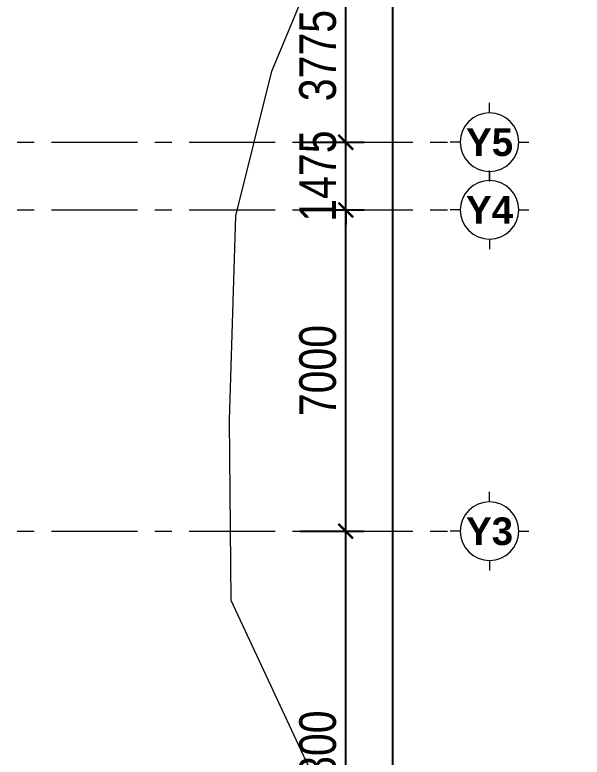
# Model space of a CAD drawing. Header units: millimetres. Extents: x -346728 to 1320345, y -537202 to -385966.
# Drawn here: x 246062 to 258419, y -473865 to -457691 of the extents above; entities that cross this region are included whole.
import ezdxf
from ezdxf.enums import TextEntityAlignment as Align
from ezdxf.xclip import XClip

# ---------------------------------------------------------------- set-up
doc = ezdxf.new("R2010")
doc.units = ezdxf.units.MM
doc.header["$LTSCALE"] = 100
doc.header["$XCLIPFRAME"] = 2
doc.linetypes.add('X1326_GLB$0$CENTER', pattern=[2, 1.25, -0.25, 0.25, -0.25])
for name, color, linetype, lineweight in [('LINE', 7, 'Continuous', 13), ('X1326_GLB$0$A-tim', 8, 'X1326_GLB$0$CENTER', 9), ('X1326_GLB$0$Xref-Plan Grid$0$A-kich thuoc', 251, 'Continuous', 13), ('X1326_GLB$0$Xref-Plan Grid$0$A-ky hieu', 7, 'Continuous', 13)]:
    doc.layers.add(name, color=color, linetype=linetype, lineweight=lineweight)
doc.styles.add('TOAN - FONT ARIAL', font='Arial_1.ttf', dxfattribs={"width": 0.8})
doc.styles.add('X1326_GLB$0$Xref-Plan Grid$0$BRG-Chu Hoa', font='Arialbd_1.ttf')
doc.dimstyles.new('X1326_GLB$0$200', dxfattribs={"dimscale": 400, "dimtxt": 2, "dimasz": 0.8, "dimexe": 1, "dimexo": 1, "dimgap": 0.5, "dimtad": 1, "dimdec": 0, "dimzin": 0, "dimdsep": 46, "dimtxsty": 'TOAN - FONT ARIAL', "dimblk": 'ARCHTICK', "dimcen": 0.8, "dimdle": 1, "dimclrd": 7, "dimclre": 7, "dimclrt": 7, "dimadec": 0, "dimazin": 0, "dimtfac": 1, "dimtdec": 0, "dimtix": 1, "dimtmove": 2, "dimatfit": 3, "dimfxl": 1, "dimtolj": 1, "dimtzin": 0, "dimarcsym": 0})

# ---------------------------------------------------------------- blocks, each defined once
blk = doc.blocks.new('_ArchTick')
at = {"color": 0, "linetype": 'ByBlock', "const_width": 0.15}
blk.add_lwpolyline([(-0.5, -0.5), (0.5, 0.5)], dxfattribs=at)
blk = doc.blocks.new('*D671')
at = {"layer": 'DEFPOINTS', "color": 0, "transparency": 16777216}
for p in [(251869, -460467, 0), (253270, -460467), (251869, -461942, 0)]:
    blk.add_point(p, dxfattribs=at)
at = {"layer": 'X1326_GLB$0$Xref-Plan Grid$0$A-kich thuoc', "color": 7, "lineweight": -2, "transparency": 16777216}
for p, q in [((253270, -460467), (253270, -460147)), ((252269, -460467), (253670, -460467)), ((253270, -461942), (253270, -460467)), ((252269, -461942), (253670, -461942)), ((253270, -461942), (253270, -462262))]:
    blk.add_line(p, q, dxfattribs=at)
at = {"layer": 'X1326_GLB$0$Xref-Plan Grid$0$A-kich thuoc', "color": 7, "lineweight": -2, "transparency": 16777216, "xscale": 320, "yscale": 320, "zscale": 320}
for p, rotation in [((253270, -460467), 270), ((253270, -461942), 90)]:
    blk.add_blockref('_ArchTick', p, dxfattribs=dict(at, rotation=rotation))
at = {"layer": 'X1326_GLB$0$Xref-Plan Grid$0$A-kich thuoc', "color": 7, "transparency": 16777216, "insert": (252662, -461204), "char_height": 800, "attachment_point": 5, "rotation": 90, "style": 'TOAN - FONT ARIAL'}
blk.add_mtext('\\A1;1475', dxfattribs=at)
blk = doc.blocks.new('*D672')
at = {"layer": 'DEFPOINTS', "color": 0, "transparency": 16777216}
for p in [(251869, -456692, 0), (253270, -456692), (251869, -460467, 0)]:
    blk.add_point(p, dxfattribs=at)
at = {"layer": 'X1326_GLB$0$Xref-Plan Grid$0$A-kich thuoc', "color": 7, "lineweight": -2, "transparency": 16777216}
for p, q in [((253270, -460867), (253270, -456292)), ((252269, -456692), (253670, -456692)), ((252269, -460467), (253670, -460467))]:
    blk.add_line(p, q, dxfattribs=at)
at = {"layer": 'X1326_GLB$0$Xref-Plan Grid$0$A-kich thuoc', "color": 7, "lineweight": -2, "transparency": 16777216, "xscale": 320, "yscale": 320, "zscale": 320}
for p, rotation in [((253270, -456692), 90), ((253270, -460467), 270)]:
    blk.add_blockref('_ArchTick', p, dxfattribs=dict(at, rotation=rotation))
at = {"layer": 'X1326_GLB$0$Xref-Plan Grid$0$A-kich thuoc', "color": 7, "transparency": 16777216, "insert": (252662, -458579), "char_height": 800, "attachment_point": 5, "rotation": 90, "style": 'TOAN - FONT ARIAL'}
blk.add_mtext('\\A1;3775', dxfattribs=at)
blk = doc.blocks.new('*D677')
at = {"layer": 'DEFPOINTS', "color": 0, "transparency": 16777216}
for p in [(251869, -416142, 0), (251869, -485442, 0), (254291, -485442)]:
    blk.add_point(p, dxfattribs=at)
at = {"layer": 'X1326_GLB$0$Xref-Plan Grid$0$A-kich thuoc', "color": 7, "lineweight": -2, "transparency": 16777216}
for p, q in [((254291, -415742), (254291, -485842)), ((252269, -416142), (254691, -416142)), ((252269, -485442), (254691, -485442))]:
    blk.add_line(p, q, dxfattribs=at)
at = {"layer": 'X1326_GLB$0$Xref-Plan Grid$0$A-kich thuoc', "color": 7, "lineweight": -2, "transparency": 16777216, "xscale": 320, "yscale": 320, "zscale": 320}
for p, rotation in [((254291, -416142), 90), ((254291, -485442), 270)]:
    blk.add_blockref('_ArchTick', p, dxfattribs=dict(at, rotation=rotation))
at = {"layer": 'X1326_GLB$0$Xref-Plan Grid$0$A-kich thuoc', "color": 7, "transparency": 16777216, "insert": (253682, -450792), "char_height": 800, "attachment_point": 5, "rotation": 90, "style": 'TOAN - FONT ARIAL'}
blk.add_mtext('\\A1;69300', dxfattribs=at)
blk = doc.blocks.new('*D446')
at = {"layer": 'DEFPOINTS', "color": 0, "transparency": 16777216}
for p in [(251869, -468942, 0), (253270, -468942), (251869, -478742, 0)]:
    blk.add_point(p, dxfattribs=at)
at = {"layer": 'X1326_GLB$0$Xref-Plan Grid$0$A-kich thuoc', "color": 7, "lineweight": -2, "transparency": 16777216}
for p, q in [((253270, -479142), (253270, -468542)), ((252269, -468942), (253670, -468942)), ((252269, -478742), (253670, -478742))]:
    blk.add_line(p, q, dxfattribs=at)
at = {"layer": 'X1326_GLB$0$Xref-Plan Grid$0$A-kich thuoc', "color": 7, "lineweight": -2, "transparency": 16777216, "xscale": 320, "yscale": 320, "zscale": 320}
for p, rotation in [((253270, -468942), 90), ((253270, -478742), 270)]:
    blk.add_blockref('_ArchTick', p, dxfattribs=dict(at, rotation=rotation))
at = {"layer": 'X1326_GLB$0$Xref-Plan Grid$0$A-kich thuoc', "color": 7, "transparency": 16777216, "insert": (252662, -473842), "char_height": 800, "attachment_point": 5, "rotation": 90, "style": 'TOAN - FONT ARIAL'}
blk.add_mtext('\\A1;9800', dxfattribs=at)
blk = doc.blocks.new('*D447')
at = {"layer": 'DEFPOINTS', "color": 0, "transparency": 16777216}
for p in [(251869, -461942, 0), (253270, -461942), (251869, -468942, 0)]:
    blk.add_point(p, dxfattribs=at)
at = {"layer": 'X1326_GLB$0$Xref-Plan Grid$0$A-kich thuoc', "color": 7, "lineweight": -2, "transparency": 16777216}
for p, q in [((253270, -469342), (253270, -461542)), ((252269, -461942), (253670, -461942)), ((252269, -468942), (253670, -468942))]:
    blk.add_line(p, q, dxfattribs=at)
at = {"layer": 'X1326_GLB$0$Xref-Plan Grid$0$A-kich thuoc', "color": 7, "lineweight": -2, "transparency": 16777216, "xscale": 320, "yscale": 320, "zscale": 320}
for p, rotation in [((253270, -461942), 90), ((253270, -468942), 270)]:
    blk.add_blockref('_ArchTick', p, dxfattribs=dict(at, rotation=rotation))
at = {"layer": 'X1326_GLB$0$Xref-Plan Grid$0$A-kich thuoc', "color": 7, "transparency": 16777216, "insert": (252662, -465442), "char_height": 800, "attachment_point": 5, "rotation": 90, "style": 'TOAN - FONT ARIAL'}
blk.add_mtext('\\A1;7000', dxfattribs=at)
blk = doc.blocks.new('*U274')
for p, q in [((0, 3.19), (0, 4.284)), ((-3.19, 0), (-4.284, 0)), ((3.19, 0), (4.284, 0)), ((0, -3.19), (0, -4.284))]:
    blk.add_line(p, q)
blk.add_circle((0, 0), 3.19)
at = {"color": 7, "style": 'X1326_GLB$0$Xref-Plan Grid$0$BRG-Chu Hoa'}
blk.add_attdef('1', text='', height=3, dxfattribs=at).set_placement((0, 0), align=Align.MIDDLE_CENTER)
blk = doc.blocks.new('*U275')
for p, q in [((0, 3.19), (0, 4.284)), ((-3.19, 0), (-4.284, 0)), ((3.19, 0), (4.284, 0)), ((0, -3.19), (0, -4.284))]:
    blk.add_line(p, q)
blk.add_circle((0, 0), 3.19)
at = {"color": 7, "style": 'X1326_GLB$0$Xref-Plan Grid$0$BRG-Chu Hoa'}
blk.add_attdef('1', text='', height=3, dxfattribs=at).set_placement((0, 0), align=Align.MIDDLE_CENTER)
blk = doc.blocks.new('*U276')
for p, q in [((0, 3.19), (0, 4.284)), ((-3.19, 0), (-4.284, 0)), ((3.19, 0), (4.284, 0)), ((0, -3.19), (0, -4.284))]:
    blk.add_line(p, q)
blk.add_circle((0, 0), 3.19)
at = {"color": 7, "style": 'X1326_GLB$0$Xref-Plan Grid$0$BRG-Chu Hoa'}
blk.add_attdef('1', text='', height=3, dxfattribs=at).set_placement((0, 0), align=Align.MIDDLE_CENTER)
blk = doc.blocks.new('LVL-KHUNGTEN')
blk.add_lwpolyline([(61072.9, 41092.8), (119123.5, 41092.8), (119123.5, 61.9), (61072.9, 61.9)], close=True)
blk = doc.blocks.new('mb duong hh')
at = {"layer": 'LINE', "color": 252, "lineweight": 9}
blk.add_lwpolyline([(91766, 26650), (88563, 33528), (88520, 37453), (88659, 41909), (89445, 45063), (90338, 47206), (94208, 48936), (115248, 49660)], dxfattribs=at)

msp = doc.modelspace()

# ---------------------------------------------------------------- linework, layer by layer
at = {"layer": 'X1326_GLB$0$A-tim', "ltscale": 15}
for p, q in [((120859.5, -460466.8, -1404.9), (255546, -460466.8, -1404.9)), ((120859.5, -461941.6, -1404.9), (255546, -461941.6, -1404.9)), ((120859.5, -468941.8, -1404.9), (255546, -468941.8, -1404.9))]:
    msp.add_line(p, q, dxfattribs=at)

# ---------------------------------------------------------------- block references
at = {"extrusion": (0.00597, -2.28885e-18, 0.999982), "xscale": 3.385207865094198, "yscale": 3.385207865094198, "zscale": 3.385207865094198}
msp.add_blockref('LVL-KHUNGTEN', (-107243.5, -525073.6, -287.1), dxfattribs=at)
ref = msp.add_blockref('mb duong hh', (162214.1, -503978, 0))
XClip(ref).set_block_clipping_path([(-58962.6888090824, -15358.4345334051), (108047.3313388755, 114603.0144500207)])
at = {"layer": 'X1326_GLB$0$Xref-Plan Grid$0$A-ky hieu'}
ref = msp.add_blockref('*U276', (256402.8, -460466.8, -1404.9), dxfattribs=dict(at, xscale=-200, yscale=200, zscale=200, rotation=180))
ref.add_attrib('1', 'Y5', dxfattribs={"layer": '0', "color": 7, "height": 600, "style": 'X1326_GLB$0$Xref-Plan Grid$0$BRG-Chu Hoa'}).set_placement((256402.8, -460466.8, -1404.9), align=Align.MIDDLE_CENTER)
ref = msp.add_blockref('*U275', (256402.8, -461941.6, -1404.9), dxfattribs=dict(at, xscale=-200, yscale=200, zscale=200, rotation=180))
ref.add_attrib('1', 'Y4', dxfattribs={"layer": '0', "color": 7, "height": 600, "style": 'X1326_GLB$0$Xref-Plan Grid$0$BRG-Chu Hoa'}).set_placement((256402.8, -461941.6, -1404.9), align=Align.MIDDLE_CENTER)
ref = msp.add_blockref('*U274', (256402.8, -468941.8, -1404.9), dxfattribs=dict(at, xscale=-200, yscale=200, zscale=200, rotation=180))
ref.add_attrib('1', 'Y3', dxfattribs={"layer": '0', "color": 7, "height": 600, "style": 'X1326_GLB$0$Xref-Plan Grid$0$BRG-Chu Hoa'}).set_placement((256402.8, -468941.8, -1404.9), align=Align.MIDDLE_CENTER)

# ---------------------------------------------------------------- dimensions: what is measured, and where the dimension line sits
at = {"layer": 'X1326_GLB$0$Xref-Plan Grid$0$A-kich thuoc'}
for base, p1, p2, picture, middle in [((254290.5, -485441.8, -1404.9), (251868.6, -416141.6, -1404.9), (251868.6, -485441.8, -1404.9), '*D677', (253681.8, -450791.7, -1404.9)), ((253270.4, -456691.6, -1404.9), (251868.6, -460466.8, -1404.9), (251868.6, -456691.6, -1404.9), '*D672', (252661.7, -458579.2, -1404.9)), ((253270.4, -460466.8, -1404.9), (251868.6, -461941.6, -1404.9), (251868.6, -460466.8, -1404.9), '*D671', (252661.9, -461204.2, -1404.9)), ((253270.4, -461941.6, -1404.9), (251868.6, -468941.8, -1404.9), (251868.6, -461941.6, -1404.9), '*D447', (252661.9, -465441.7, -1404.9)), ((253270.4, -468941.8, -1404.9), (251868.6, -478741.8, -1404.9), (251868.6, -468941.8, -1404.9), '*D446', (252661.9, -473841.8, -1404.9))]:
    dim = msp.add_linear_dim(base=base, p1=p1, p2=p2, angle=90, dimstyle='X1326_GLB$0$200', dxfattribs=at)
    dim.commit()
    dim.dimension.update_dxf_attribs({"geometry": picture, "text_midpoint": middle})

doc.saveas('drawing.dxf')
